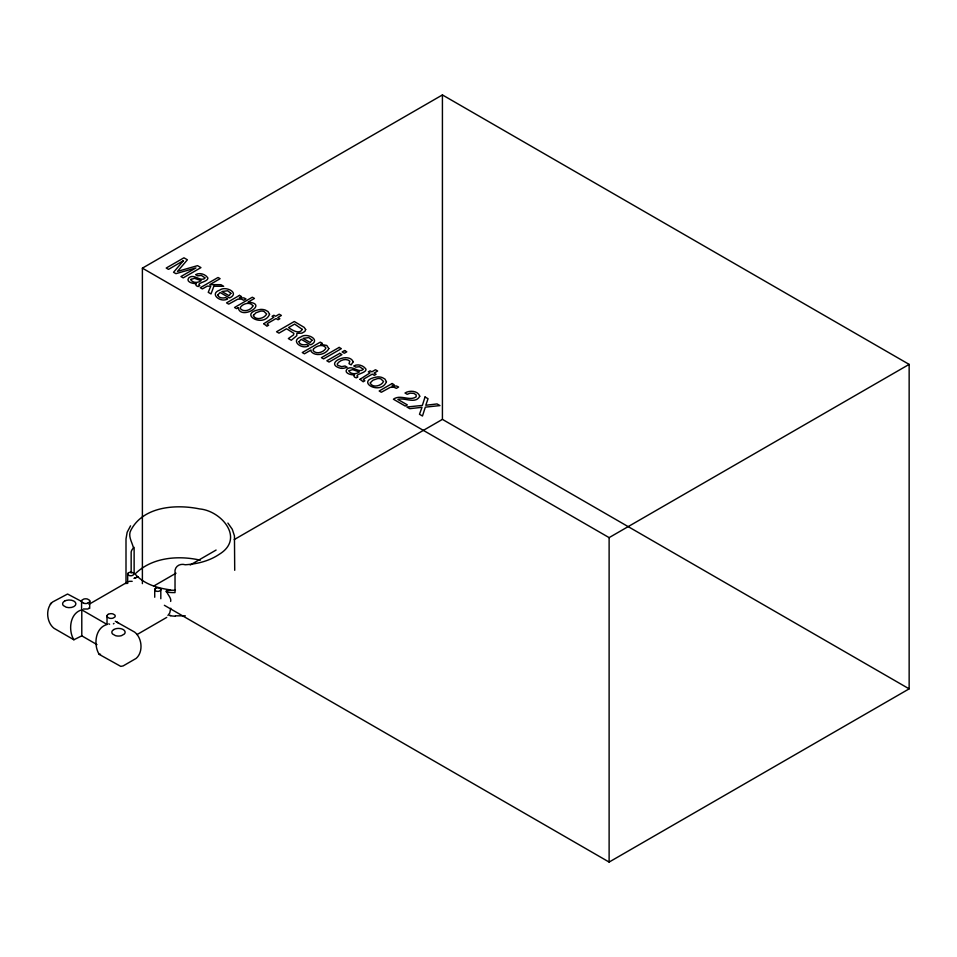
<?xml version="1.0" encoding="UTF-8"?>
<svg xmlns="http://www.w3.org/2000/svg" width="957" height="957" viewBox="0 0 957 957"><rect width="100%" height="100%" fill="white"/><g stroke="black" fill="none" stroke-linecap="round" stroke-linejoin="round"><path stroke-width="1.44" d="M170.753 608.209L169.76 612.947L167.942 615.483M81.285 601.307L67.564 594.022L52.575 602.001C45.218 608.317 46.534 622.552 54.047 628.318L73.88 639.766L81.788 635.843L96.98 644.611M130.559 525.836L127.161 532.248L126.001 538.97L126.001 583.698M50.29 604.142L51.403 602.838M175.418 590.302C163.97 589.715 161.757 592.742 175.023 592.586L175.035 570.205C175.932 565.455 180.765 563.374 185.299 564.762C197.226 563.984 209.332 561.065 219.309 554.259C245.064 538.576 221.534 510.823 199.642 508.933C176.148 504.064 143.383 506.253 130.942 530.13C127.329 536.231 132.915 543.42 133.37 548.086C132.329 549.246 131.276 550.61 131.157 552.225L131.157 573.111M135.918 573.159C152.701 557.201 178.624 555.263 200.312 560.18M113.404 623.88L114.003 623.39M166.733 617.397L137.054 634.551M142.39 583.638L142.39 268.151L442.421 94.934L909.15 364.39L909.15 688.849L609.119 862.066L164.365 605.303M88.989 604.31L127.927 581.832M137.82 576.88L134.028 578.315M115.307 621.237L134.638 632.11C142.162 637.876 143.478 652.112 136.109 658.428L123.166 665.905L120.773 666.383L99.205 654.385C93.499 645.473 94.839 627.804 107.1 624.478L81.788 609.86C69.526 613.186 68.186 630.842 73.88 639.766M154.029 585.887L176.016 573.195M190.24 564.989L216.103 550.048M234.214 539.592L442.421 419.381L909.15 688.849M142.39 268.151L609.119 537.619L909.15 364.39M134.47 578.267L137.784 576.856M132.186 581.318L129.123 581.354M87.506 603.293L89.3 602.252A4.103 2.369 0 0 0 89.3 600.099L87.506 599.058A4.103 2.369 0 0 0 83.773 599.07L81.979 600.099A4.103 2.369 0 0 0 81.991 602.252L83.773 603.293M87.96 609.011L83.307 609.011M100.533 654.253L99.205 654.385M185.299 615.829L175.418 615.829M170.107 615.806L175.203 616.236M169.808 615.303L170.525 615.411M108.751 623.88L109.588 624.227M116.563 621.679L118.847 623.45M227.898 523.072L232.264 529.257L234.453 535.896L234.716 570.288M170.669 601.427C172.033 596.331 161.829 590.601 170.525 589.883C157.163 588.136 142.844 583.806 134.136 572.884L134.124 547.32M609.119 537.619L609.119 862.066M442.421 94.934L442.421 419.381M160.812 589.321L160.812 598.735M154.723 589.321L154.723 597.252M127.688 573.71L127.688 583.495M107.017 615.662L107.017 623.88M89.695 600.805L89.695 608.461M81.788 609.86L81.788 635.843M81.572 600.805L81.572 608.461M88.881 607.97A3.278 1.89 0 0 1 88.558 608.532M87.506 603.281A4.103 2.369 0 0 1 83.773 603.281M353.145 361.83L351.135 364.892L349.018 363.672L349.819 361.16C346.183 357.846 339.998 360.071 337.426 363.648A3.768 2.177 0 0 0 337.941 365.383L341.649 366.663L345.01 365.993L347.128 367.213L344.257 368.134A6.28 3.625 0 0 1 340.249 368.194C323.406 363.313 349.257 351.554 353.145 361.83M263.773 323.717L266.919 326.193L268.642 325.201L267.135 324.22L267.577 323.43L276.023 318.561L278.092 319.746L279.863 318.729L277.793 317.533L281.406 315.451L279.205 314.183L275.604 316.265L273.846 315.248L272.075 316.277L273.822 317.293L263.773 323.717M360.035 379.283L363.182 381.771L364.892 380.778L363.385 379.797L363.827 379.008L372.273 374.127L374.343 375.323L376.113 374.295L374.043 373.098L377.656 371.017L375.467 369.749L371.854 371.83L370.096 370.826L368.325 371.854L370.072 372.859L360.035 379.283M217.861 294.852C218.256 298.094 223.005 298.452 225.541 297.615L227.682 298.847C221.067 303.297 208.614 293.859 219.799 290.091C225.421 285.461 240.434 292.974 229.572 297.962L220.086 292.483L217.861 294.852M298.991 341.685C299.385 344.927 304.135 345.286 306.671 344.448L308.8 345.692C302.197 350.142 289.744 340.692 300.929 336.924C306.551 332.306 321.564 339.807 310.702 344.807L301.216 339.328L298.991 341.685M204.786 277.721L204.726 278.439C199.953 281.908 193.745 273.068 188.661 277.997C185.574 282.076 193.517 283.966 196.424 283.511L195.611 284.42L196.436 285.82L198.159 286.562L199.762 285.629C195.467 283.045 207.561 282.04 207.872 278.379L207.741 277.733C205.193 274.085 199.63 272.35 195.635 274.659L197.656 275.831L201.341 275.413L204.786 277.721M362.918 369.019L362.859 369.737C358.085 373.206 351.877 364.366 346.793 369.294C343.707 373.374 351.65 375.264 354.568 374.809L353.743 375.718L354.58 377.118L356.291 377.859L357.894 376.938C353.6 374.343 365.706 373.338 366.005 369.677L365.885 369.031C363.337 365.383 357.774 363.648 353.767 365.957L355.801 367.129L359.473 366.71L362.918 369.019M253.509 315.236L253.426 315.882C256.165 320.774 264.587 318.31 266.656 314.016L264.012 311.444A4.187 2.416 0 0 0 260.615 311.133L256.045 312.724L253.509 315.236M370.383 382.716L370.311 383.374C373.051 388.255 381.472 385.803 383.542 381.508L380.898 378.924A4.187 2.416 0 0 0 377.501 378.613L372.931 380.216L370.383 382.716M305.678 329.555L304.828 331.481L301.957 333.132L296.837 333.395L296.79 335.692L291.287 340.261L288.344 338.563L293.524 334.914L293.871 333.347L286.562 328.753L278.954 333.144L276.549 331.756L294.301 321.504L304.218 327.402L305.678 329.555M252.923 305.893C251.26 310.224 243.365 312.736 240.267 308.441L240.231 307.652C242.384 303.62 250.315 301.288 252.923 305.893M238.197 307.699C240.566 320.834 269.384 303.489 248.019 302.161L254.454 298.44L252.349 297.22L234.537 307.496L236.546 308.656L238.197 307.699M269.563 314.267C263.582 328.777 236.594 313.106 260.615 309.41A7.548 4.354 0 0 1 265.556 310.176L268.092 311.623L269.563 314.267M386.449 381.747C380.467 396.258 353.48 380.587 377.501 376.902A7.548 4.354 0 0 1 382.441 377.656L384.977 379.104L386.449 381.747M191.017 279.372L190.898 280.042C193.111 283.236 198.338 282.985 201.185 280.64L194.51 278.32L191.017 279.372M349.161 370.67L349.03 371.34C351.243 374.534 356.483 374.295 359.33 371.938L352.643 369.617L349.161 370.67M230.876 293.32L229.07 295.677L221.88 291.526L227.646 290.749L230.876 293.32M312.006 340.154L310.2 342.51L303.01 338.359L308.776 337.582L312.006 340.154M302.292 329.411C299.374 334.902 291.885 329.926 288.571 327.593L294.636 324.088L302.292 329.411M419.74 396.234C415.625 404.5 404.644 397.191 397.885 399.428L407.323 404.883L405.278 406.067L393.399 399.213C400.433 394.057 409.405 401.438 416.163 396.844L416.139 394.858L413.867 393.411L410.218 393.136L407.192 394.296L404.99 393.016C409.405 390.133 417.994 390.576 419.74 396.234M328.849 348.587C326.074 354.533 315.499 356.937 311.097 351.458L311.049 349.999L304.446 353.815L302.268 352.559L320.308 342.139L322.425 343.36L320.703 344.353L326.804 345.465L328.849 348.587M425.04 396.988L422.348 405.421L406.892 407L409.787 408.675L422.001 407.311L419.489 414.285L422.48 416.008L425.327 407.144L439.933 405.589L437.074 403.938L425.781 405.266L428.042 398.722L425.04 396.988M213.878 286.227L211.019 293.919L208.243 292.316L210.731 286.215L207.238 286.131L202.382 288.93L200.288 287.722L218.04 277.482L220.122 278.69L209.822 284.636L220.9 284.684L223.675 286.287L213.878 286.227M313.429 349.042L313.118 350.597C316.3 354.7 323.454 352.355 325.775 348.468L325.763 347.69C322.76 343.587 316.336 345.955 313.429 349.042M183.409 260.699L173.54 272.278L175.921 273.654L195.946 267.936L180.933 276.549L183.206 277.865L200.958 267.613L197.549 265.651L177.488 271.393L187.393 259.79L183.947 257.804L166.207 268.044L168.504 269.372L183.409 260.699M64.574 601.116L63.353 602.085A6.627 3.828 0 0 0 63.353 605.566L66.248 607.24A6.639 3.828 0 0 0 75.902 603.831A6.639 3.828 0 0 0 66.248 600.41L64.574 601.116M128.549 572.729L127.987 573.171A3.062 1.77 0 0 0 128.023 574.786L129.327 575.564A3.062 1.77 0 0 0 132.15 575.552L133.478 574.786A3.062 1.77 0 0 0 133.478 573.171L132.126 572.394A3.062 1.77 0 0 0 129.351 572.406L128.549 572.729M108.177 614.358L107.423 614.956A4.103 2.369 0 0 0 107.435 617.121L109.218 618.15A4.103 2.369 0 0 0 112.95 618.15L114.744 617.121A4.103 2.369 0 0 0 114.744 614.956L112.95 613.927A4.103 2.369 0 0 0 109.218 613.927L108.177 614.358M155.584 588.34L155.022 588.782A3.062 1.77 0 0 0 155.046 590.409L156.362 591.175A3.062 1.77 0 0 0 159.161 591.175L160.513 590.397A3.062 1.77 0 0 0 160.513 588.782L159.161 588.005A3.062 1.77 0 0 0 156.362 588.029L155.584 588.34M113.787 629.539L112.567 630.507A6.627 3.828 0 0 0 112.579 633.989L115.474 635.651A6.627 3.828 0 0 0 121.503 635.651L124.398 633.989A6.627 3.828 0 0 0 123.178 629.539A6.627 3.828 0 0 0 115.474 628.833L113.787 629.539M239.465 295.402L226.534 302.879L228.699 304.123L237.659 299.206L241.331 299.098L243.7 300.235L245.985 298.907L243.903 297.902L239.298 297.89L241.535 296.598L239.465 295.402M339.161 347.415L321.42 357.655L323.586 358.911L341.338 348.671L339.161 347.415M339.735 353.36L326.851 360.789L329.064 362.069L341.936 354.64L339.735 353.36M344.604 350.549L342.139 351.973L344.341 353.253L346.805 351.829L344.604 350.549M392.107 383.53L379.175 390.994L381.341 392.25L390.3 387.334L393.973 387.226L396.342 388.351L398.626 387.035L396.545 386.03L391.939 386.018L394.176 384.726L392.107 383.53"/></g></svg>
